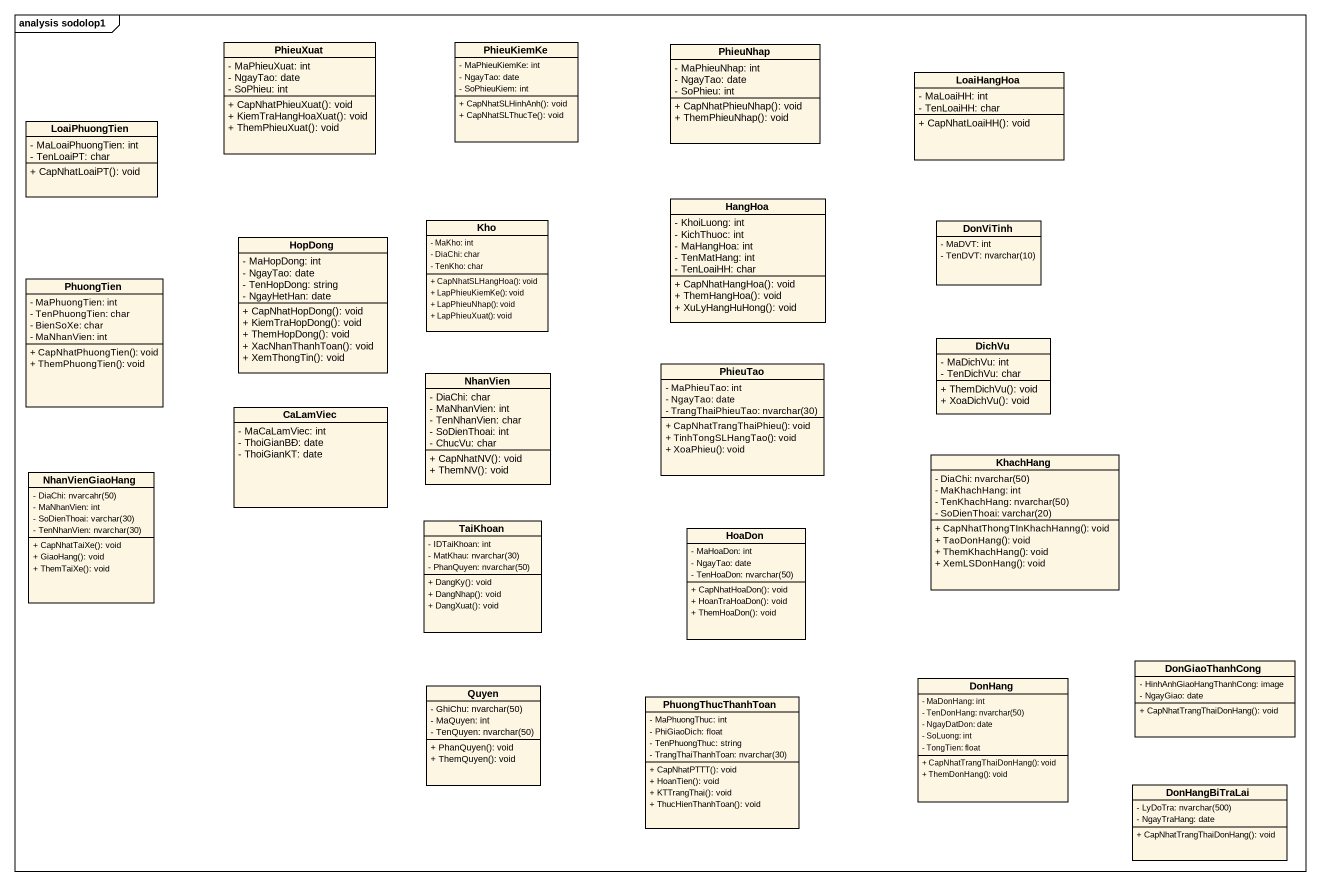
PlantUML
@startuml
mainframe analysis sodolop1
hide circle
hide empty members
skinparam classAttributeIconSize 0
class PhieuXuat {
  - MaPhieuXuat: int
  - NgayTao: date
  - SoPhieu: int
  + CapNhatPhieuXuat(): void
  + KiemTraHangHoaXuat(): void
  + ThemPhieuXuat(): void
}
class PhieuKiemKe {
  - MaPhieuKiemKe: int
  - NgayTao: date
  - SoPhieuKiem: int
  + CapNhatSLHinhAnh(): void
  + CapNhatSLThucTe(): void
}
class PhieuNhap {
  - MaPhieuNhap: int
  - NgayTao: date
  - SoPhieu: int
  + CapNhatPhieuNhap(): void
  + ThemPhieuNhap(): void
}
class LoaiHangHoa {
  - MaLoaiHH: int
  - TenLoaiHH: char
  + CapNhatLoaiHH(): void
}
class LoaiPhuongTien {
  - MaLoaiPhuongTien: int
  - TenLoaiPT: char
  + CapNhatLoaiPT(): void
}
class HangHoa {
  - KhoiLuong: int
  - KichThuoc: int
  - MaHangHoa: int
  - TenMatHang: int
  - TenLoaiHH: char
  + CapNhatHangHoa(): void
  + ThemHangHoa(): void
  + XuLyHangHuHong(): void
}
class HopDong {
  - MaHopDong: int
  - NgayTao: date
  - TenHopDong: string
  - NgayHetHan: date
  + CapNhatHopDong(): void
  + KiemTraHopDong(): void
  + ThemHopDong(): void
  + XacNhanThanhToan(): void
  + XemThongTin(): void
}
class Kho {
  - MaKho: int
  - DiaChi: char
  - TenKho: char
  + CapNhatSLHangHoa(): void
  + LapPhieuKiemKe(): void
  + LapPhieuNhap(): void
  + LapPhieuXuat(): void
}
class DonViTinh {
  - MaDVT: int
  {field} - TenDVT: nvarchar(10)
}
class PhuongTien {
  - MaPhuongTien: int
  - TenPhuongTien: char
  - BienSoXe: char
  - MaNhanVien: int
  + CapNhatPhuongTien(): void
  + ThemPhuongTien(): void
}
class NhanVien {
  - DiaChi: char
  - MaNhanVien: int
  - TenNhanVien: char
  - SoDienThoai: int
  - ChucVu: char
  + CapNhatNV(): void
  + ThemNV(): void
}
class PhieuTao {
  - MaPhieuTao: int
  - NgayTao: date
  {field} - TrangThaiPhieuTao: nvarchar(30)
  + CapNhatTrangThaiPhieu(): void
  + TinhTongSLHangTao(): void
  + XoaPhieu(): void
}
class DichVu {
  - MaDichVu: int
  - TenDichVu: char
  + ThemDichVu(): void
  + XoaDichVu(): void
}
class CaLamViec {
  - MaCaLamViec: int
  - ThoiGianBĐ: date
  - ThoiGianKT: date
}
class KhachHang {
  {field} - DiaChi: nvarchar(50)
  - MaKhachHang: int
  {field} - TenKhachHang: nvarchar(50)
  {field} - SoDienThoai: varchar(20)
  + CapNhatThongTInKhachHanng(): void
  + TaoDonHang(): void
  + ThemKhachHang(): void
  + XemLSDonHang(): void
}
class NhanVienGiaoHang {
  {field} - DiaChi: nvarcahr(50)
  - MaNhanVien: int
  {field} - SoDienThoai: varchar(30)
  {field} - TenNhanVien: nvarchar(30)
  + CapNhatTaiXe(): void
  + GiaoHang(): void
  + ThemTaiXe(): void
}
class TaiKhoan {
  - IDTaiKhoan: int
  {field} - MatKhau: nvarchar(30)
  {field} - PhanQuyen: nvarchar(50)
  + DangKy(): void
  + DangNhap(): void
  + DangXuat(): void
}
class HoaDon {
  - MaHoaDon: int
  - NgayTao: date
  {field} - TenHoaDon: nvarchar(50)
  + CapNhatHoaDon(): void
  + HoanTraHoaDon(): void
  + ThemHoaDon(): void
}
class DonGiaoThanhCong {
  - HinhAnhGiaoHangThanhCong: image
  - NgayGiao: date
  + CapNhatTrangThaiDonHang(): void
}
class Quyen {
  {field} - GhiChu: nvarchar(50)
  - MaQuyen: int
  {field} - TenQuyen: nvarchar(50)
  + PhanQuyen(): void
  + ThemQuyen(): void
}
class PhuongThucThanhToan {
  - MaPhuongThuc: int
  - PhiGiaoDich: float
  - TenPhuongThuc: string
  {field} - TrangThaiThanhToan: nvarchar(30)
  + CapNhatPTTT(): void
  + HoanTien(): void
  + KTTrangThai(): void
  + ThucHienThanhToan(): void
}
class DonHang {
  - MaDonHang: int
  {field} - TenDonHang: nvarchar(50)
  - NgayDatDon: date
  - SoLuong: int
  - TongTien: float
  + CapNhatTrangThaiDonHang(): void
  + ThemDonHang(): void
}
class DonHangBiTraLai {
  {field} - LyDoTra: nvarchar(500)
  - NgayTraHang: date
  + CapNhatTrangThaiDonHang(): void
}
@enduml
